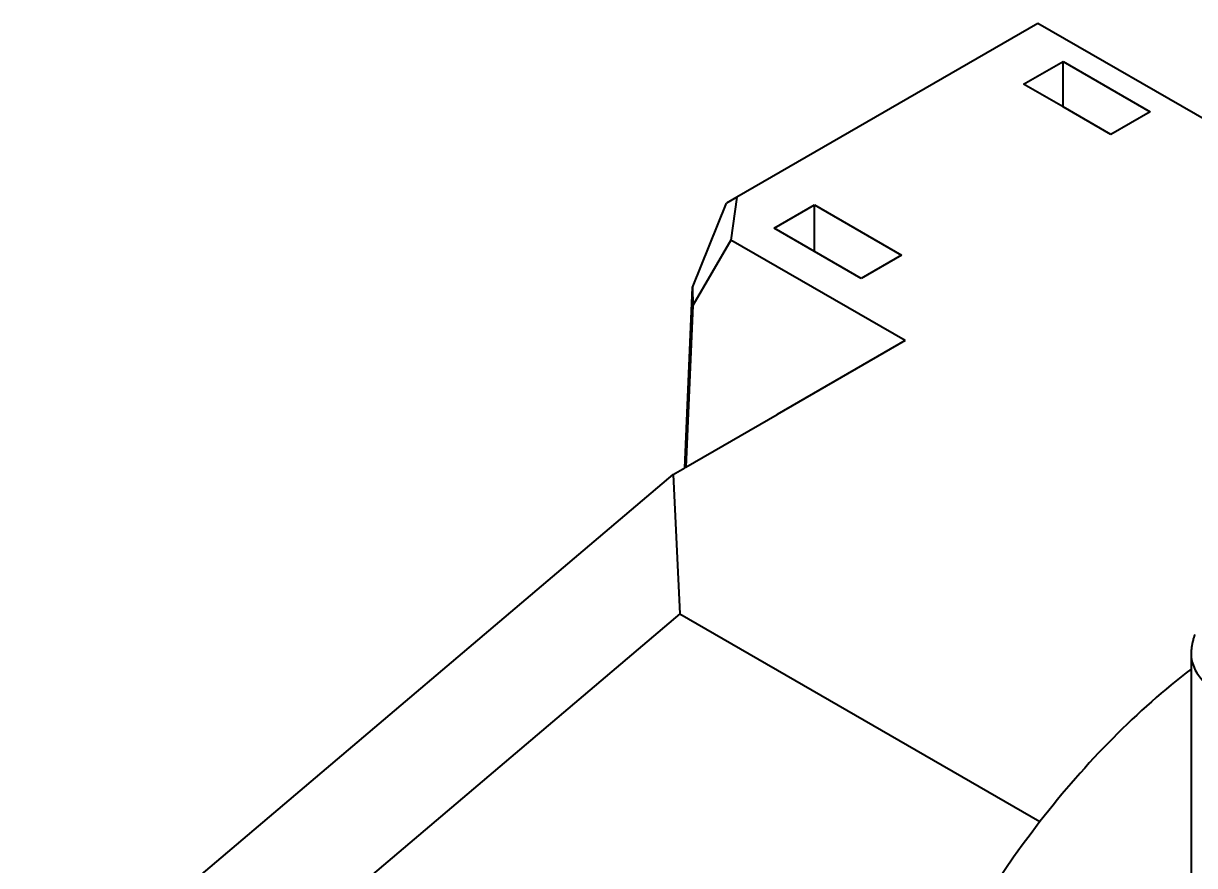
# Model space of a CAD drawing. Header units: millimetres. Extents: x 15 to 415, y 5 to 292.
# Drawn here: x 242.84 to 279.25, y 137.25 to 163.45 of the extents above; entities that cross this region are included whole.
import ezdxf

# ---------------------------------------------------------------- set-up
doc = ezdxf.new("R2010")
doc.units = ezdxf.units.MM
doc.layers.add('Geometries', color=7, linetype='Continuous')

msp = doc.modelspace()

# ---------------------------------------------------------------- linework, layer by layer
at = {"layer": 'Geometries', "linetype": 'Continuous', "lineweight": 40}
for p, q in [((274.382, 163.448), (265.014, 158.039)), ((292.835, 152.794), (274.382, 163.448)), ((273.935, 161.556), (275.162, 162.265)), ((275.162, 162.265), (277.869, 160.702)), ((275.162, 160.848), (275.162, 162.265)), ((275.162, 160.848), (273.935, 161.556)), ((276.642, 159.993), (275.162, 160.848)), ((277.869, 160.702), (276.642, 159.993)), ((265.014, 158.039), (264.702, 157.859)), ((265.014, 158.039), (264.833, 156.701)), ((263.639, 155.236), (264.702, 157.859)), ((266.178, 157.078), (267.429, 157.801)), ((267.429, 157.801), (270.137, 156.238)), ((267.429, 156.355), (267.429, 157.801)), ((267.429, 156.355), (266.178, 157.078)), ((264.833, 156.701), (263.65, 154.675)), ((270.255, 153.584), (264.833, 156.701)), ((268.885, 155.515), (267.429, 156.355)), ((270.137, 156.238), (268.885, 155.515)), ((263.4, 149.626), (263.639, 155.236)), ((263.639, 155.236), (263.65, 154.675)), ((263.65, 154.675), (263.436, 149.647)), ((270.255, 153.584), (266.271, 151.284)), ((263.436, 149.647), (266.271, 151.284)), ((242.837, 132.281), (263.034, 149.415)), ((263.034, 149.415), (263.4, 149.626)), ((263.034, 149.415), (263.243, 145.088)), ((263.4, 149.626), (263.436, 149.647)), ((263.243, 145.088), (242.837, 127.777)), ((263.243, 145.088), (274.444, 138.621)), ((279.144, 143.841), (279.144, 143.838)), ((279.144, 143.834), (279.144, 143.838)), ((279.144, 143.834), (279.144, 143.364)), ((279.144, 143.364), (279.144, 137.253)), ((279.144, 137.253), (279.144, 136.539))]:
    msp.add_line(p, q, dxfattribs=at)
at = {"layer": 'Geometries', "linetype": 'Continuous', "lineweight": 40, "flags": 128}
msp.add_lwpolyline([(279.256, 144.437), (279.249, 144.418), (279.242, 144.399), (279.236, 144.381), (279.23, 144.362), (279.224, 144.343), (279.218, 144.324), (279.212, 144.305), (279.207, 144.286), (279.202, 144.267), (279.197, 144.248), (279.192, 144.229), (279.187, 144.21), (279.183, 144.191), (279.179, 144.172), (279.175, 144.153), (279.172, 144.134), (279.168, 144.115), (279.165, 144.096), (279.162, 144.076), (279.159, 144.057), (279.157, 144.038), (279.155, 144.019), (279.153, 143.999), (279.151, 143.98), (279.149, 143.961), (279.148, 143.941), (279.147, 143.922), (279.146, 143.903), (279.145, 143.884), (279.145, 143.864), (279.144, 143.845), (279.144, 143.841)], dxfattribs=at)
at = {"layer": 'Geometries', "linetype": 'Continuous', "lineweight": 40}
for centre, major_axis, start_param, end_param in [((282.144, 143.834), (-3, 0), 6.283185, 7.068583), ((281.215, 129.893), (9.1, 15.762), 0.947001, 1.339455), ((281.215, 129.893), (9.1, 15.762), 1.339455, 2.961672)]:
    msp.add_ellipse(centre, major_axis=major_axis, ratio=0.57735, start_param=start_param, end_param=end_param, dxfattribs=at)

doc.saveas('drawing.dxf')
